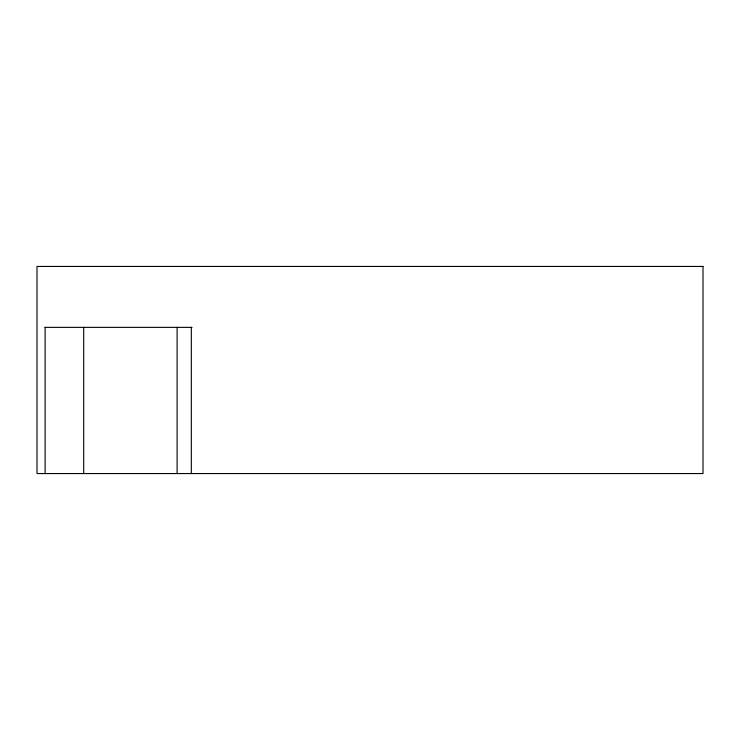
<?xml version="1.0" encoding="UTF-8"?>
<svg xmlns="http://www.w3.org/2000/svg" width="740" height="740" viewBox="0 0 740 740"><rect width="100%" height="100%" fill="white"/><g stroke="black" fill="none" stroke-linecap="round" stroke-linejoin="round"><path stroke-width="1.11" d="M44.974 327.358L192.076 327.358M191.318 327.358L191.318 473.554M177.101 327.358L177.101 473.554M83.703 327.358L83.703 473.554M45.122 327.358L45.122 473.554M703 266.446L37 266.446L37 473.554L703 473.554L703 266.446"/></g></svg>
